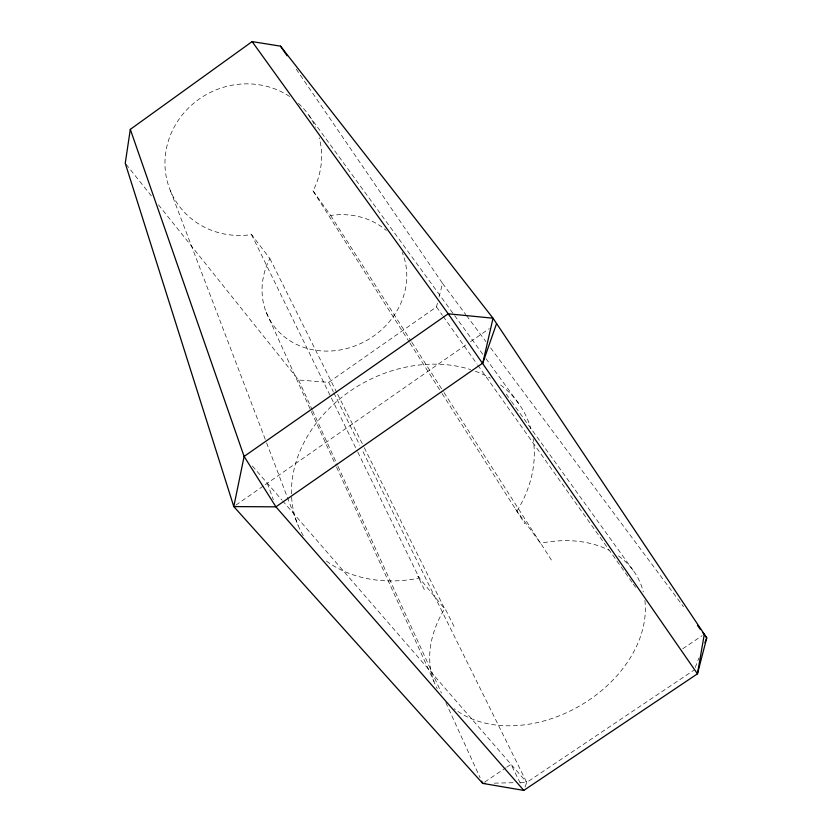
<?xml version="1.0" encoding="UTF-8"?>
<svg xmlns="http://www.w3.org/2000/svg" width="832" height="832" viewBox="0 0 832 832"><rect width="100%" height="100%" fill="white"/><g stroke="black" fill="none" stroke-linecap="round" stroke-linejoin="round"><path stroke-width="0.62" stroke-dasharray="4.16 3.12" d="M158.454 204.786L298.584 380.006L328.671 382.356L436.467 306.935L437.434 303.222M439.036 297.034L442.551 283.41L295.849 68.588M525.044 786.989L526.729 782.434L694.283 669.906M695.209 667.534L698.901 658.05M409.344 342.118L312.988 190.819L313.487 190.07A79.248 74.859 -27.5 0 0 319.27 137.862M289.578 96.481A79.248 74.859 -27.5 0 0 167.773 142.917A79.248 74.859 -27.5 0 0 250.609 234.728L251.482 234.499L269.922 258.638L269.443 259.355A74.402 65.998 -30.2 0 0 330.897 351A74.402 65.998 -30.2 0 0 402.168 252.408M516.87 510.962L517.702 509.87A126.537 102.378 -28.6 0 0 533.146 438.859M235.893 505.128L264.191 485.41M265.231 484.682L468.458 343.117M470.548 341.661L489.289 328.609M484.796 781.986L505.783 767.853M506.834 767.146L511.035 764.327L520.458 783.598M682.791 648.721L702.156 635.679M312.988 190.819L330.72 215.571L331.583 215.342A74.402 65.998 -30.2 0 1 383.344 228.082M494.354 783.141L513.781 782.714M520.25 782.579L526.729 782.434L362.066 449.81M252.398 466.003L281.767 499.876M282.61 500.854L526.729 782.434M126.058 164.268L151.975 196.674M442.551 283.41L465.795 314.6M466.575 315.64L485.94 341.63M490.589 347.87L683.509 606.715M515.559 509.174L541.85 545.116L551.387 559.998M308.984 115.471L482.924 354.432M485.971 358.623L519.542 404.737M506.178 394.139L510.723 400.452M511.482 401.502L634.286 571.948M436.467 306.935L442.478 315.401M443.238 316.462L477.058 364.083M477.807 365.134L632.642 583.128M633.402 584.189L635.648 587.361M330.72 215.571L411.174 341.245M411.871 342.337L443.352 391.508M444.059 392.6L540.602 543.41L541.913 543.005A114.629 84.022 -29.9 0 1 608.878 550.15M410.041 343.21L441.459 392.548M442.156 393.65L524.867 523.796M454.022 626.434L446.098 610.563L417.841 576.233L425.474 591.895M269.922 258.638L337.074 393.182M337.657 394.347L363.709 446.534M364.281 447.699L444.746 608.92L443.945 609.97A114.629 84.022 -29.9 0 0 437.154 688.563M328.671 382.356L333.268 391.664M333.85 392.829L359.757 445.162M251.482 234.499L357.261 451.048M357.822 452.202L419.245 577.938L417.893 578.354A126.537 102.378 -28.6 0 1 324.386 559.551M298.584 380.006L312.073 409.542M312.614 410.727L337.418 465.078M337.958 466.263L441.501 693.139M445.817 702.593L480.106 777.733M266.198 312.218L310.825 410.446M311.355 411.632L336.086 466.076M336.627 467.251L433.94 681.47M170.352 190.59L266.157 441.709M266.614 442.915L298.085 525.408M267.332 483.226L273.354 499.751M384.332 228.852A74.402 65.998 -30.2 0 1 386.266 230.454M298.407 103.376A79.248 74.859 -27.5 0 1 315.557 127.234M303.254 535.694A126.537 102.378 -28.6 0 1 291.522 495.134M291.491 493.906A126.537 102.378 -28.6 0 1 470.631 369.585M475.332 371.197A126.537 102.378 -28.6 0 1 490.36 378.175M500.656 384.987A126.537 102.378 -28.6 0 1 530.91 428.886M644.873 600.496A114.629 84.022 -29.9 0 1 578.677 706.493A114.629 84.022 -29.9 0 1 454.21 708.75M618.488 555.953A114.629 84.022 -29.9 0 1 643.302 591.958"/><path stroke-width="1.25" d="M130.312 129.366L125.247 163.259L233.792 506.584L482.695 783.401L523.786 790.4L697.455 673.826L706.753 637.905L493.022 318.209L280.519 46.145L252.127 41.6L130.312 129.366L244.109 456.435L275.933 506.834L523.786 790.4M704.298 634.234L697.455 673.826L448.209 313.799L252.127 41.6M482.799 363.054L493.022 318.209L448.209 313.799L244.109 456.435L233.792 506.584L275.933 506.834L482.799 363.054L496.579 323.523M704.902 642.647L706.753 637.905L702.884 632.705M485.285 783.338L482.695 783.401L481.666 781.134M697.455 625.425L700.554 629.585M280.519 46.145L287.092 55.765"/></g></svg>
